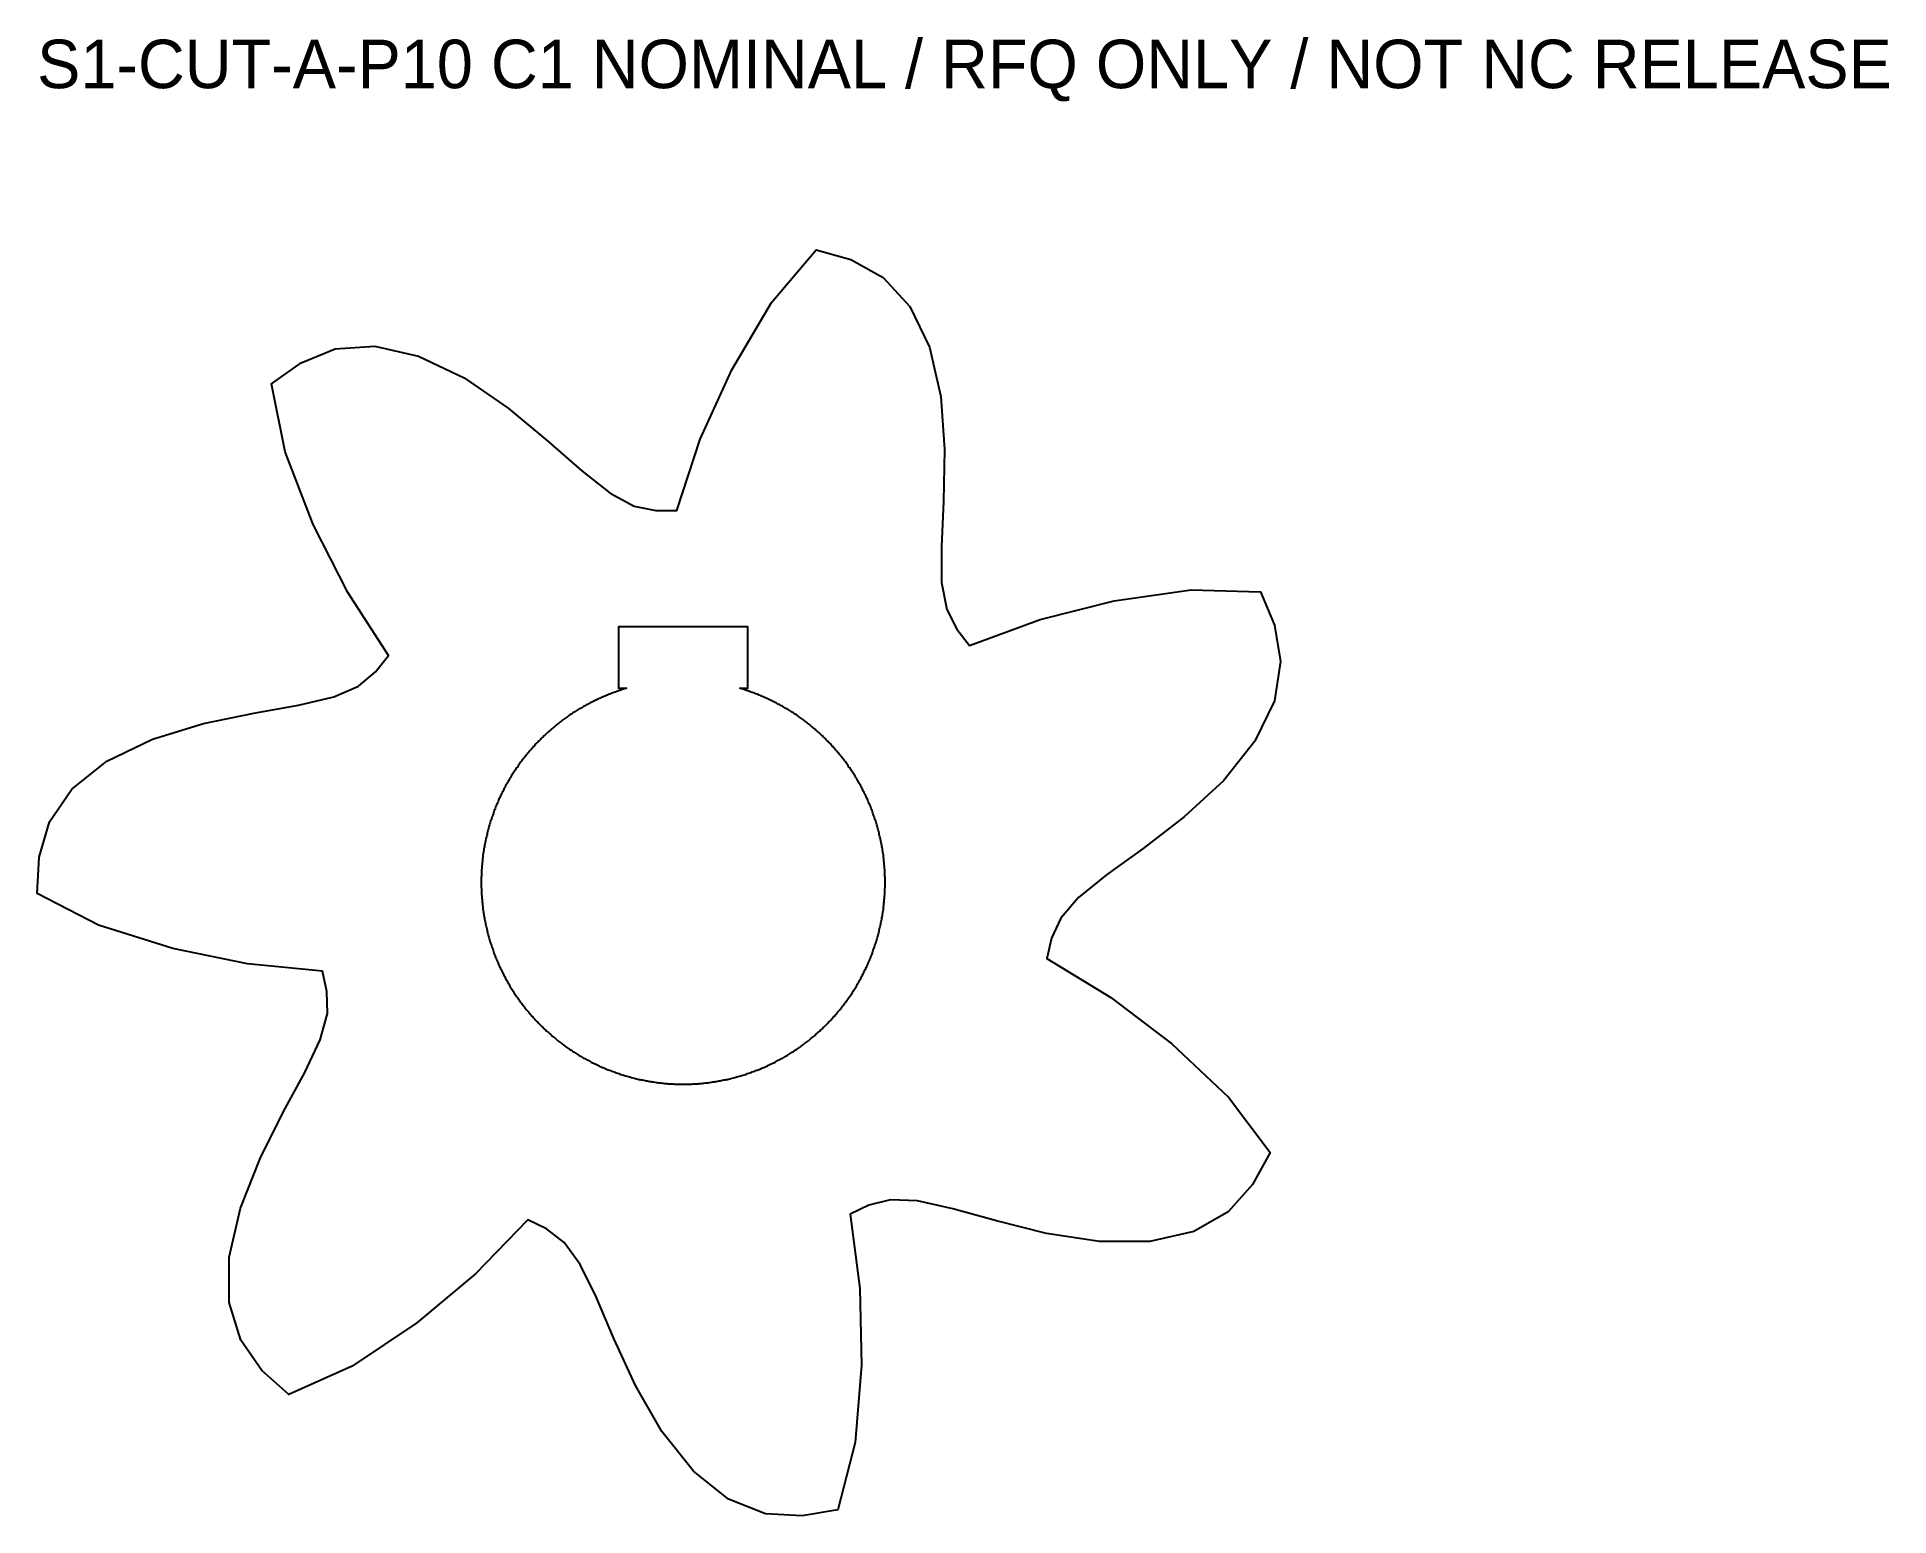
# Model space of a CAD drawing. Header units: millimetres. Extents: x -40 to 75, y -39 to 52.
import ezdxf

# ---------------------------------------------------------------- set-up
doc = ezdxf.new("R2010")
doc.units = ezdxf.units.MM
doc.layers.add('CUT', color=7, linetype='Continuous')
doc.layers.add('INFO', color=7, linetype='Continuous')

msp = doc.modelspace()

# ---------------------------------------------------------------- linework, layer by layer
at = {"layer": 'CUT'}
for points in [[(26.68, 17.41), (31.45, 18.1), (35.73, 17.97), (36.6, 15.9), (36.97, 13.66), (36.6, 11.23), (35.39, 8.72), (33.44, 6.28), (31.01, 4.04), (28.48, 2.09), (26.21, 0.45), (24.47, -0.95), (23.37, -2.23), (22.8, -3.47), (22.51, -4.73), (26.48, -7.14), (30.24, -10), (33.75, -13.3), (36.33, -16.73), (35.25, -18.7), (33.73, -20.39), (31.6, -21.61), (28.89, -22.23), (25.76, -22.23), (22.49, -21.73), (19.39, -20.96), (16.69, -20.21), (14.51, -19.72), (12.83, -19.66), (11.5, -19.99), (10.34, -20.55), (10.93, -25.15), (11.04, -29.88), (10.64, -34.68), (9.57, -38.84), (7.36, -39.22), (5.09, -39.08), (2.81, -38.18), (0.63, -36.44), (-1.32, -34), (-2.96, -31.14), (-4.3, -28.23), (-5.39, -25.65), (-6.37, -23.65), (-7.37, -22.29), (-8.46, -21.46), (-9.62, -20.89), (-12.85, -24.23), (-16.48, -27.26), (-20.48, -29.95), (-24.4, -31.7), (-26.07, -30.21), (-27.38, -28.34), (-28.1, -26), (-28.1, -23.21), (-27.41, -20.17), (-26.19, -17.09), (-24.75, -14.24), (-23.42, -11.78), (-22.46, -9.76), (-22.02, -8.13), (-22.05, -6.77), (-22.33, -5.5), (-26.96, -5.06), (-31.59, -4.11), (-36.18, -2.66), (-39.99, -0.69), (-39.87, 1.55), (-39.23, 3.74), (-37.85, 5.76), (-35.67, 7.5), (-32.85, 8.85), (-29.7, 9.82), (-26.57, 10.47), (-23.81, 10.96), (-21.63, 11.47), (-20.09, 12.14), (-19.04, 13.02), (-18.23, 14.03), (-20.76, 17.92), (-22.91, 22.13), (-24.64, 26.63), (-25.48, 30.84), (-23.65, 32.14), (-21.54, 33), (-19.09, 33.18), (-16.38, 32.56), (-13.56, 31.21), (-10.84, 29.34), (-8.38, 27.3), (-6.27, 25.45), (-4.52, 24.07), (-3.03, 23.28), (-1.69, 23), (-0.4, 23), (1.06, 27.41), (3.02, 31.71), (5.46, 35.87), (8.23, 39.14), (10.38, 38.53), (12.37, 37.42), (14.04, 35.62), (15.25, 33.11), (15.94, 30.06), (16.18, 26.77), (16.12, 23.57), (15.99, 20.77), (16, 18.54), (16.31, 16.88), (16.93, 15.66), (17.73, 14.65), (22.09, 16.25)], [(12.5, 0.15), (12.5, 0.23), (12.5, 0.31), (12.49, 0.38), (12.49, 0.46), (12.49, 0.54), (12.48, 0.61), (12.48, 0.69), (12.48, 0.77), (12.47, 0.84), (12.47, 0.92), (12.46, 1), (12.45, 1.07), (12.45, 1.15), (12.44, 1.23), (12.43, 1.3), (12.42, 1.38), (12.42, 1.45), (12.41, 1.53), (12.4, 1.61), (12.39, 1.68), (12.38, 1.76), (12.36, 1.83), (12.35, 1.91), (12.34, 1.99), (12.33, 2.06), (12.32, 2.14), (12.3, 2.21), (12.29, 2.29), (12.27, 2.36), (12.26, 2.44), (12.24, 2.51), (12.23, 2.59), (12.21, 2.66), (12.2, 2.74), (12.18, 2.81), (12.16, 2.89), (12.14, 2.96), (12.13, 3.04), (12.11, 3.11), (12.09, 3.19), (12.07, 3.26), (12.05, 3.33), (12.03, 3.41), (12.01, 3.48), (11.98, 3.56), (11.96, 3.63), (11.94, 3.7), (11.92, 3.78), (11.89, 3.85), (11.87, 3.92), (11.84, 3.99), (11.82, 4.07), (11.79, 4.14), (11.77, 4.21), (11.74, 4.28), (11.72, 4.36), (11.69, 4.43), (11.66, 4.5), (11.63, 4.57), (11.61, 4.64), (11.58, 4.71), (11.55, 4.78), (11.52, 4.85), (11.49, 4.92), (11.46, 5), (11.43, 5.07), (11.4, 5.14), (11.36, 5.21), (11.33, 5.28), (11.3, 5.34), (11.27, 5.41), (11.23, 5.48), (11.2, 5.55), (11.17, 5.62), (11.13, 5.69), (11.1, 5.76), (11.06, 5.82), (11.02, 5.89), (10.99, 5.96), (10.95, 6.03), (10.91, 6.09), (10.88, 6.16), (10.84, 6.23), (10.8, 6.29), (10.76, 6.36), (10.72, 6.43), (10.68, 6.49), (10.64, 6.56), (10.6, 6.62), (10.56, 6.69), (10.52, 6.75), (10.48, 6.82), (10.44, 6.88), (10.39, 6.94), (10.35, 7.01), (10.31, 7.07), (10.26, 7.13), (10.22, 7.2), (10.18, 7.26), (10.13, 7.32), (10.09, 7.38), (10.04, 7.45), (9.99, 7.51), (9.95, 7.57), (9.9, 7.63), (9.85, 7.69), (9.81, 7.75), (9.76, 7.81), (9.71, 7.87), (9.66, 7.93), (9.61, 7.99), (9.56, 8.05), (9.52, 8.11), (9.47, 8.16), (9.41, 8.22), (9.36, 8.28), (9.31, 8.34), (9.26, 8.39), (9.21, 8.45), (9.16, 8.51), (9.11, 8.56), (9.05, 8.62), (9, 8.67), (8.95, 8.73), (8.89, 8.78), (8.84, 8.84), (8.78, 8.89), (8.73, 8.95), (8.67, 9), (8.62, 9.05), (8.56, 9.11), (8.51, 9.16), (8.45, 9.21), (8.39, 9.26), (8.34, 9.31), (8.28, 9.36), (8.22, 9.41), (8.16, 9.47), (8.11, 9.52), (8.05, 9.56), (7.99, 9.61), (7.93, 9.66), (7.87, 9.71), (7.81, 9.76), (7.75, 9.81), (7.69, 9.85), (7.63, 9.9), (7.57, 9.95), (7.51, 9.99), (7.45, 10.04), (7.38, 10.09), (7.32, 10.13), (7.26, 10.18), (7.2, 10.22), (7.13, 10.26), (7.07, 10.31), (7.01, 10.35), (6.94, 10.39), (6.88, 10.44), (6.82, 10.48), (6.75, 10.52), (6.69, 10.56), (6.62, 10.6), (6.56, 10.64), (6.49, 10.68), (6.43, 10.72), (6.36, 10.76), (6.29, 10.8), (6.23, 10.84), (6.16, 10.88), (6.09, 10.91), (6.03, 10.95), (5.96, 10.99), (5.89, 11.02), (5.82, 11.06), (5.76, 11.1), (5.69, 11.13), (5.62, 11.17), (5.55, 11.2), (5.48, 11.23), (5.41, 11.27), (5.34, 11.3), (5.28, 11.33), (5.21, 11.36), (5.14, 11.4), (5.07, 11.43), (5, 11.46), (4.92, 11.49), (4.85, 11.52), (4.78, 11.55), (4.71, 11.58), (4.64, 11.61), (4.57, 11.63), (4.5, 11.66), (4.43, 11.69), (4.36, 11.72), (4.28, 11.74), (4.21, 11.77), (4.14, 11.79), (4.07, 11.82), (3.99, 11.84), (3.92, 11.87), (3.85, 11.89), (3.78, 11.92), (3.7, 11.94), (3.63, 11.96), (3.56, 11.98), (3.5, 12), (4, 12), (4, 15.8), (-4, 15.8), (-4, 12), (-3.5, 12), (-3.56, 11.98), (-3.63, 11.96), (-3.7, 11.94), (-3.78, 11.92), (-3.85, 11.89), (-3.92, 11.87), (-3.99, 11.84), (-4.07, 11.82), (-4.14, 11.79), (-4.21, 11.77), (-4.28, 11.74), (-4.36, 11.72), (-4.43, 11.69), (-4.5, 11.66), (-4.57, 11.63), (-4.64, 11.61), (-4.71, 11.58), (-4.78, 11.55), (-4.85, 11.52), (-4.92, 11.49), (-5, 11.46), (-5.07, 11.43), (-5.14, 11.4), (-5.21, 11.36), (-5.28, 11.33), (-5.34, 11.3), (-5.41, 11.27), (-5.48, 11.23), (-5.55, 11.2), (-5.62, 11.17), (-5.69, 11.13), (-5.76, 11.1), (-5.82, 11.06), (-5.89, 11.02), (-5.96, 10.99), (-6.03, 10.95), (-6.09, 10.91), (-6.16, 10.88), (-6.23, 10.84), (-6.29, 10.8), (-6.36, 10.76), (-6.43, 10.72), (-6.49, 10.68), (-6.56, 10.64), (-6.62, 10.6), (-6.69, 10.56), (-6.75, 10.52), (-6.82, 10.48), (-6.88, 10.44), (-6.94, 10.39), (-7.01, 10.35), (-7.07, 10.31), (-7.13, 10.26), (-7.2, 10.22), (-7.26, 10.18), (-7.32, 10.13), (-7.38, 10.09), (-7.45, 10.04), (-7.51, 9.99), (-7.57, 9.95), (-7.63, 9.9), (-7.69, 9.85), (-7.75, 9.81), (-7.81, 9.76), (-7.87, 9.71), (-7.93, 9.66), (-7.99, 9.61), (-8.05, 9.56), (-8.11, 9.52), (-8.16, 9.47), (-8.22, 9.41), (-8.28, 9.36), (-8.34, 9.31), (-8.39, 9.26), (-8.45, 9.21), (-8.51, 9.16), (-8.56, 9.11), (-8.62, 9.05), (-8.67, 9), (-8.73, 8.95), (-8.78, 8.89), (-8.84, 8.84), (-8.89, 8.78), (-8.95, 8.73), (-9, 8.67), (-9.05, 8.62), (-9.11, 8.56), (-9.16, 8.51), (-9.21, 8.45), (-9.26, 8.39), (-9.31, 8.34), (-9.36, 8.28), (-9.41, 8.22), (-9.47, 8.16), (-9.52, 8.11), (-9.56, 8.05), (-9.61, 7.99), (-9.66, 7.93), (-9.71, 7.87), (-9.76, 7.81), (-9.81, 7.75), (-9.85, 7.69), (-9.9, 7.63), (-9.95, 7.57), (-9.99, 7.51), (-10.04, 7.45), (-10.09, 7.38), (-10.13, 7.32), (-10.18, 7.26), (-10.22, 7.2), (-10.26, 7.13), (-10.31, 7.07), (-10.35, 7.01), (-10.39, 6.94), (-10.44, 6.88), (-10.48, 6.82), (-10.52, 6.75), (-10.56, 6.69), (-10.6, 6.62), (-10.64, 6.56), (-10.68, 6.49), (-10.72, 6.43), (-10.76, 6.36), (-10.8, 6.29), (-10.84, 6.23), (-10.88, 6.16), (-10.91, 6.09), (-10.95, 6.03), (-10.99, 5.96), (-11.02, 5.89), (-11.06, 5.82), (-11.1, 5.76), (-11.13, 5.69), (-11.17, 5.62), (-11.2, 5.55), (-11.23, 5.48), (-11.27, 5.41), (-11.3, 5.34), (-11.33, 5.28), (-11.36, 5.21), (-11.4, 5.14), (-11.43, 5.07), (-11.46, 5), (-11.49, 4.92), (-11.52, 4.85), (-11.55, 4.78), (-11.58, 4.71), (-11.61, 4.64), (-11.63, 4.57), (-11.66, 4.5), (-11.69, 4.43), (-11.72, 4.36), (-11.74, 4.28), (-11.77, 4.21), (-11.79, 4.14), (-11.82, 4.07), (-11.84, 3.99), (-11.87, 3.92), (-11.89, 3.85), (-11.92, 3.78), (-11.94, 3.7), (-11.96, 3.63), (-11.98, 3.56), (-12.01, 3.48), (-12.03, 3.41), (-12.05, 3.33), (-12.07, 3.26), (-12.09, 3.19), (-12.11, 3.11), (-12.13, 3.04), (-12.14, 2.96), (-12.16, 2.89), (-12.18, 2.81), (-12.2, 2.74), (-12.21, 2.66), (-12.23, 2.59), (-12.24, 2.51), (-12.26, 2.44), (-12.27, 2.36), (-12.29, 2.29), (-12.3, 2.21), (-12.32, 2.14), (-12.33, 2.06), (-12.34, 1.99), (-12.35, 1.91), (-12.36, 1.83), (-12.38, 1.76), (-12.39, 1.68), (-12.4, 1.61), (-12.41, 1.53), (-12.42, 1.45), (-12.42, 1.38), (-12.43, 1.3), (-12.44, 1.23), (-12.45, 1.15), (-12.45, 1.07), (-12.46, 1), (-12.47, 0.92), (-12.47, 0.84), (-12.48, 0.77), (-12.48, 0.69), (-12.48, 0.61), (-12.49, 0.54), (-12.49, 0.46), (-12.49, 0.38), (-12.5, 0.31), (-12.5, 0.23), (-12.5, 0.15), (-12.5, 0.08), (-12.5, 0), (-12.5, -0.08), (-12.5, -0.15), (-12.5, -0.23), (-12.5, -0.31), (-12.49, -0.38), (-12.49, -0.46), (-12.49, -0.54), (-12.48, -0.61), (-12.48, -0.69), (-12.48, -0.77), (-12.47, -0.84), (-12.47, -0.92), (-12.46, -1), (-12.45, -1.07), (-12.45, -1.15), (-12.44, -1.23), (-12.43, -1.3), (-12.42, -1.38), (-12.42, -1.45), (-12.41, -1.53), (-12.4, -1.61), (-12.39, -1.68), (-12.38, -1.76), (-12.36, -1.83), (-12.35, -1.91), (-12.34, -1.99), (-12.33, -2.06), (-12.32, -2.14), (-12.3, -2.21), (-12.29, -2.29), (-12.27, -2.36), (-12.26, -2.44), (-12.24, -2.51), (-12.23, -2.59), (-12.21, -2.66), (-12.2, -2.74), (-12.18, -2.81), (-12.16, -2.89), (-12.14, -2.96), (-12.13, -3.04), (-12.11, -3.11), (-12.09, -3.19), (-12.07, -3.26), (-12.05, -3.33), (-12.03, -3.41), (-12.01, -3.48), (-11.98, -3.56), (-11.96, -3.63), (-11.94, -3.7), (-11.92, -3.78), (-11.89, -3.85), (-11.87, -3.92), (-11.84, -3.99), (-11.82, -4.07), (-11.79, -4.14), (-11.77, -4.21), (-11.74, -4.28), (-11.72, -4.36), (-11.69, -4.43), (-11.66, -4.5), (-11.63, -4.57), (-11.61, -4.64), (-11.58, -4.71), (-11.55, -4.78), (-11.52, -4.85), (-11.49, -4.92), (-11.46, -5), (-11.43, -5.07), (-11.4, -5.14), (-11.36, -5.21), (-11.33, -5.28), (-11.3, -5.34), (-11.27, -5.41), (-11.23, -5.48), (-11.2, -5.55), (-11.17, -5.62), (-11.13, -5.69), (-11.1, -5.76), (-11.06, -5.82), (-11.02, -5.89), (-10.99, -5.96), (-10.95, -6.03), (-10.91, -6.09), (-10.88, -6.16), (-10.84, -6.23), (-10.8, -6.29), (-10.76, -6.36), (-10.72, -6.43), (-10.68, -6.49), (-10.64, -6.56), (-10.6, -6.62), (-10.56, -6.69), (-10.52, -6.75), (-10.48, -6.82), (-10.44, -6.88), (-10.39, -6.94), (-10.35, -7.01), (-10.31, -7.07), (-10.26, -7.13), (-10.22, -7.2), (-10.18, -7.26), (-10.13, -7.32), (-10.09, -7.38), (-10.04, -7.45), (-9.99, -7.51), (-9.95, -7.57), (-9.9, -7.63), (-9.85, -7.69), (-9.81, -7.75), (-9.76, -7.81), (-9.71, -7.87), (-9.66, -7.93), (-9.61, -7.99), (-9.56, -8.05), (-9.52, -8.11), (-9.47, -8.16), (-9.41, -8.22), (-9.36, -8.28), (-9.31, -8.34), (-9.26, -8.39), (-9.21, -8.45), (-9.16, -8.51), (-9.11, -8.56), (-9.05, -8.62), (-9, -8.67), (-8.95, -8.73), (-8.89, -8.78), (-8.84, -8.84), (-8.78, -8.89), (-8.73, -8.95), (-8.67, -9), (-8.62, -9.05), (-8.56, -9.11), (-8.51, -9.16), (-8.45, -9.21), (-8.39, -9.26), (-8.34, -9.31), (-8.28, -9.36), (-8.22, -9.41), (-8.16, -9.47), (-8.11, -9.52), (-8.05, -9.56), (-7.99, -9.61), (-7.93, -9.66), (-7.87, -9.71), (-7.81, -9.76), (-7.75, -9.81), (-7.69, -9.85), (-7.63, -9.9), (-7.57, -9.95), (-7.51, -9.99), (-7.45, -10.04), (-7.38, -10.09), (-7.32, -10.13), (-7.26, -10.18), (-7.2, -10.22), (-7.13, -10.26), (-7.07, -10.31), (-7.01, -10.35), (-6.94, -10.39), (-6.88, -10.44), (-6.82, -10.48), (-6.75, -10.52), (-6.69, -10.56), (-6.62, -10.6), (-6.56, -10.64), (-6.49, -10.68), (-6.43, -10.72), (-6.36, -10.76), (-6.29, -10.8), (-6.23, -10.84), (-6.16, -10.88), (-6.09, -10.91), (-6.03, -10.95), (-5.96, -10.99), (-5.89, -11.02), (-5.82, -11.06), (-5.76, -11.1), (-5.69, -11.13), (-5.62, -11.17), (-5.55, -11.2), (-5.48, -11.23), (-5.41, -11.27), (-5.34, -11.3), (-5.28, -11.33), (-5.21, -11.36), (-5.14, -11.4), (-5.07, -11.43), (-5, -11.46), (-4.92, -11.49), (-4.85, -11.52), (-4.78, -11.55), (-4.71, -11.58), (-4.64, -11.61), (-4.57, -11.63), (-4.5, -11.66), (-4.43, -11.69), (-4.36, -11.72), (-4.28, -11.74), (-4.21, -11.77), (-4.14, -11.79), (-4.07, -11.82), (-3.99, -11.84), (-3.92, -11.87), (-3.85, -11.89), (-3.78, -11.92), (-3.7, -11.94), (-3.63, -11.96), (-3.56, -11.98), (-3.48, -12.01), (-3.41, -12.03), (-3.33, -12.05), (-3.26, -12.07), (-3.19, -12.09), (-3.11, -12.11), (-3.04, -12.13), (-2.96, -12.14), (-2.89, -12.16), (-2.81, -12.18), (-2.74, -12.2), (-2.66, -12.21), (-2.59, -12.23), (-2.51, -12.24), (-2.44, -12.26), (-2.36, -12.27), (-2.29, -12.29), (-2.21, -12.3), (-2.14, -12.32), (-2.06, -12.33), (-1.99, -12.34), (-1.91, -12.35), (-1.83, -12.36), (-1.76, -12.38), (-1.68, -12.39), (-1.61, -12.4), (-1.53, -12.41), (-1.45, -12.42), (-1.38, -12.42), (-1.3, -12.43), (-1.23, -12.44), (-1.15, -12.45), (-1.07, -12.45), (-1, -12.46), (-0.92, -12.47), (-0.84, -12.47), (-0.77, -12.48), (-0.69, -12.48), (-0.61, -12.48), (-0.54, -12.49), (-0.46, -12.49), (-0.38, -12.49), (-0.31, -12.5), (-0.23, -12.5), (-0.15, -12.5), (-0.08, -12.5), (0, -12.5), (0.08, -12.5), (0.15, -12.5), (0.23, -12.5), (0.31, -12.5), (0.38, -12.49), (0.46, -12.49), (0.54, -12.49), (0.61, -12.48), (0.69, -12.48), (0.77, -12.48), (0.84, -12.47), (0.92, -12.47), (1, -12.46), (1.07, -12.45), (1.15, -12.45), (1.23, -12.44), (1.3, -12.43), (1.38, -12.42), (1.45, -12.42), (1.53, -12.41), (1.61, -12.4), (1.68, -12.39), (1.76, -12.38), (1.83, -12.36), (1.91, -12.35), (1.99, -12.34), (2.06, -12.33), (2.14, -12.32), (2.21, -12.3), (2.29, -12.29), (2.36, -12.27), (2.44, -12.26), (2.51, -12.24), (2.59, -12.23), (2.66, -12.21), (2.74, -12.2), (2.81, -12.18), (2.89, -12.16), (2.96, -12.14), (3.04, -12.13), (3.11, -12.11), (3.19, -12.09), (3.26, -12.07), (3.33, -12.05), (3.41, -12.03), (3.48, -12.01), (3.56, -11.98), (3.63, -11.96), (3.7, -11.94), (3.78, -11.92), (3.85, -11.89), (3.92, -11.87), (3.99, -11.84), (4.07, -11.82), (4.14, -11.79), (4.21, -11.77), (4.28, -11.74), (4.36, -11.72), (4.43, -11.69), (4.5, -11.66), (4.57, -11.63), (4.64, -11.61), (4.71, -11.58), (4.78, -11.55), (4.85, -11.52), (4.92, -11.49), (5, -11.46), (5.07, -11.43), (5.14, -11.4), (5.21, -11.36), (5.28, -11.33), (5.34, -11.3), (5.41, -11.27), (5.48, -11.23), (5.55, -11.2), (5.62, -11.17), (5.69, -11.13), (5.76, -11.1), (5.82, -11.06), (5.89, -11.02), (5.96, -10.99), (6.03, -10.95), (6.09, -10.91), (6.16, -10.88), (6.23, -10.84), (6.29, -10.8), (6.36, -10.76), (6.43, -10.72), (6.49, -10.68), (6.56, -10.64), (6.62, -10.6), (6.69, -10.56), (6.75, -10.52), (6.82, -10.48), (6.88, -10.44), (6.94, -10.39), (7.01, -10.35), (7.07, -10.31), (7.13, -10.26), (7.2, -10.22), (7.26, -10.18), (7.32, -10.13), (7.38, -10.09), (7.45, -10.04), (7.51, -9.99), (7.57, -9.95), (7.63, -9.9), (7.69, -9.85), (7.75, -9.81), (7.81, -9.76), (7.87, -9.71), (7.93, -9.66), (7.99, -9.61), (8.05, -9.56), (8.11, -9.52), (8.16, -9.47), (8.22, -9.41), (8.28, -9.36), (8.34, -9.31), (8.39, -9.26), (8.45, -9.21), (8.51, -9.16), (8.56, -9.11), (8.62, -9.05), (8.67, -9), (8.73, -8.95), (8.78, -8.89), (8.84, -8.84), (8.89, -8.78), (8.95, -8.73), (9, -8.67), (9.05, -8.62), (9.11, -8.56), (9.16, -8.51), (9.21, -8.45), (9.26, -8.39), (9.31, -8.34), (9.36, -8.28), (9.41, -8.22), (9.47, -8.16), (9.52, -8.11), (9.56, -8.05), (9.61, -7.99), (9.66, -7.93), (9.71, -7.87), (9.76, -7.81), (9.81, -7.75), (9.85, -7.69), (9.9, -7.63), (9.95, -7.57), (9.99, -7.51), (10.04, -7.45), (10.09, -7.38), (10.13, -7.32), (10.18, -7.26), (10.22, -7.2), (10.26, -7.13), (10.31, -7.07), (10.35, -7.01), (10.39, -6.94), (10.44, -6.88), (10.48, -6.82), (10.52, -6.75), (10.56, -6.69), (10.6, -6.62), (10.64, -6.56), (10.68, -6.49), (10.72, -6.43), (10.76, -6.36), (10.8, -6.29), (10.84, -6.23), (10.88, -6.16), (10.91, -6.09), (10.95, -6.03), (10.99, -5.96), (11.02, -5.89), (11.06, -5.82), (11.1, -5.76), (11.13, -5.69), (11.17, -5.62), (11.2, -5.55), (11.23, -5.48), (11.27, -5.41), (11.3, -5.34), (11.33, -5.28), (11.36, -5.21), (11.4, -5.14), (11.43, -5.07), (11.46, -5), (11.49, -4.92), (11.52, -4.85), (11.55, -4.78), (11.58, -4.71), (11.61, -4.64), (11.63, -4.57), (11.66, -4.5), (11.69, -4.43), (11.72, -4.36), (11.74, -4.28), (11.77, -4.21), (11.79, -4.14), (11.82, -4.07), (11.84, -3.99), (11.87, -3.92), (11.89, -3.85), (11.92, -3.78), (11.94, -3.7), (11.96, -3.63), (11.98, -3.56), (12.01, -3.48), (12.03, -3.41), (12.05, -3.33), (12.07, -3.26), (12.09, -3.19), (12.11, -3.11), (12.13, -3.04), (12.14, -2.96), (12.16, -2.89), (12.18, -2.81), (12.2, -2.74), (12.21, -2.66), (12.23, -2.59), (12.24, -2.51), (12.26, -2.44), (12.27, -2.36), (12.29, -2.29), (12.3, -2.21), (12.32, -2.14), (12.33, -2.06), (12.34, -1.99), (12.35, -1.91), (12.36, -1.83), (12.38, -1.76), (12.39, -1.68), (12.4, -1.61), (12.41, -1.53), (12.42, -1.45), (12.42, -1.38), (12.43, -1.3), (12.44, -1.23), (12.45, -1.15), (12.45, -1.07), (12.46, -1), (12.47, -0.92), (12.47, -0.84), (12.48, -0.77), (12.48, -0.69), (12.48, -0.61), (12.49, -0.54), (12.49, -0.46), (12.49, -0.38), (12.5, -0.31), (12.5, -0.23), (12.5, -0.15), (12.5, -0.08), (12.5, 0), (12.5, 0.08)]]:
    msp.add_lwpolyline(points, close=True, dxfattribs=at)

# ---------------------------------------------------------------- texts
at = {"layer": 'INFO'}
msp.add_text('S1-CUT-A-P10 C1 NOMINAL / RFQ ONLY / NOT NC RELEASE', height=3, dxfattribs=at).set_placement((-39.99, 49.14))

doc.saveas('drawing.dxf')
